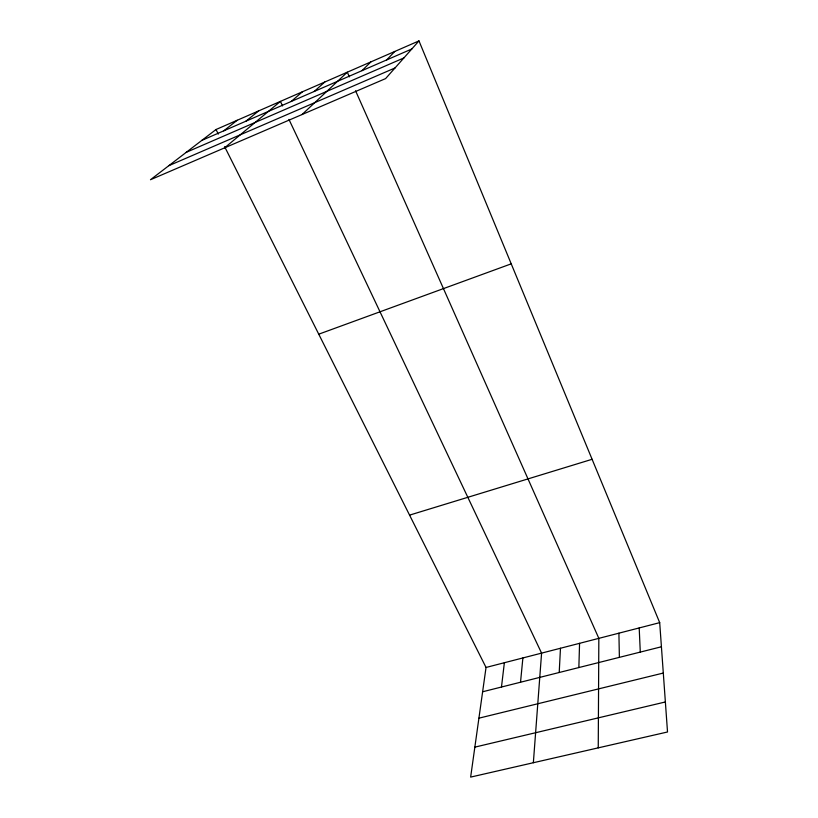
<?xml version="1.0" encoding="UTF-8"?>
<svg xmlns="http://www.w3.org/2000/svg" width="818" height="818" viewBox="0 0 818 818"><rect width="100%" height="100%" fill="white"/><g stroke="black" fill="none" stroke-linecap="round" stroke-linejoin="round"><path stroke-width="1.23" d="M598.244 747.867L598.837 638.357L355.564 90.778M578.858 667.549L579.563 643.326M559.205 672.498L560.473 648.255M533.356 762.734L541.588 653.132L288.959 119.438M520.524 682.232L522.886 657.958M501.475 687.028L504.369 662.733M224.613 146.637L486.035 667.457L470.647 777.1L667.519 731.987L659.697 622.651L418.969 40.9L216.013 129.52L150.481 179.735L385.595 78.6L418.969 40.9M386.72 59.898L394.767 51.473M361.975 70.675L370.871 61.902M302.026 114.551L347.302 72.199L349.368 76.841M314.204 91.473L324.726 82.056M291.136 101.504L302.425 91.79M224.572 147.864L280.421 101.401L282.547 105.911M245.921 121.197L258.682 110.89M223.743 130.839L237.22 120.266M201.852 140.369L411.822 48.978M186.238 152.332L403.887 57.935M168.825 165.676L395.012 67.966M318.744 334.184L511.219 263.846M409.573 515.125L592.099 459.297M486.035 667.457L659.697 622.651M482.63 691.772L661.425 646.772M478.919 718.173L663.306 673.05M474.859 747.131L665.371 701.967M216.013 129.52L218.304 134.091M639.195 627.948L640.289 652.099M618.909 633.173L619.379 657.355"/></g></svg>
